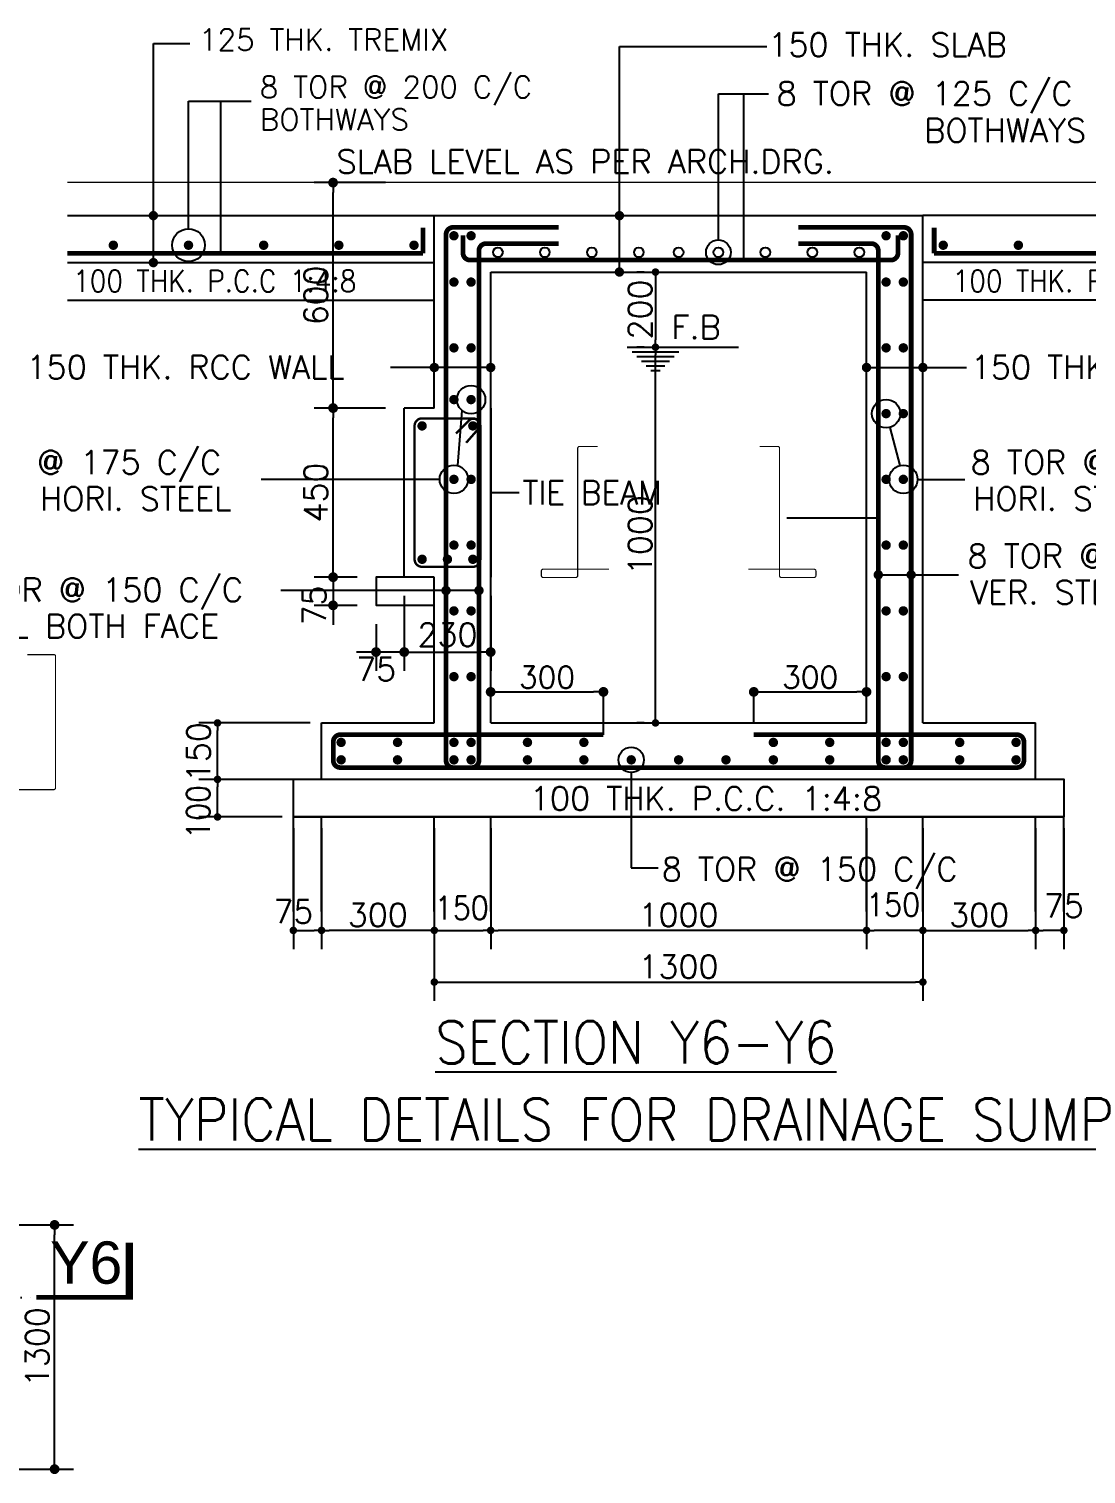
# Model space of a CAD drawing. Extents: x -200722 to 834823, y -494970 to 88783.
# Drawn here: x 248912 to 260163, y -293556 to -278173 of the extents above; entities that cross this region are included whole.
import ezdxf
from ezdxf.enums import TextEntityAlignment as Align

# ---------------------------------------------------------------- set-up
doc = ezdxf.new("R2010")
doc.units = 0
doc.header["$LTSCALE"] = 100
doc.header["$MEASUREMENT"] = 0
doc.header["$PDMODE"] = 34
doc.linetypes.add('DOT', pattern=[0.25, 0, -0.25])
doc.layers.get('0').update_dxf_attribs({"linetype": 'CONTINUOUS'})
doc.layers.get('DEFPOINTS').update_dxf_attribs({"linetype": 'CONTINUOUS'})
for name, color, linetype in [('5', 4, 'CONTINUOUS'), ('B_NO', 3, 'CONTINUOUS'), ('BEAM', 4, 'CONTINUOUS'), ('DIM', 3, 'CONTINUOUS'), ('DIMENSION', 7, 'CONTINUOUS'), ('STEEL', 6, 'CONTINUOUS'), ('TEXT', 2, 'CONTINUOUS')]:
    doc.layers.add(name, color=color, linetype=linetype)
doc.layers.add('DRAIN', color=5, linetype='CONTINUOUS', lineweight=9)
doc.styles.add('ROMANS', font='romans.shx')
doc.styles.get("Standard").update_dxf_attribs({"font": 'simplex.shx'})
doc.styles.add('TIMES-N', font='arial.ttf')
doc.dimstyles.new('STANDARD$0', dxfattribs={"dimtxt": 2.5, "dimasz": 2.5, "dimexe": 2, "dimexo": 0.7, "dimgap": 0.9, "dimtad": 1, "dimdec": 0, "dimdsep": 46, "dimtxsty": 'ROMANS', "dimcen": 0.09, "dimclrd": 4, "dimclre": 4, "dimclrt": 3, "dimadec": 0, "dimazin": 0, "dimtfac": 1, "dimtdec": 0, "dimtmove": 0, "dimatfit": 3, "dimfxl": 1, "dimtolj": 1, "dimtzin": 0, "dimarcsym": 0})

# ---------------------------------------------------------------- blocks, each defined once
blk = doc.blocks.new('DOT')
at = {"color": 0, "linetype": 'ByBlock'}
blk.add_line((-0.5, 0), (-1, 0), dxfattribs=at)
at = {"color": 0, "linetype": 'ByBlock', "const_width": 0.5}
blk.add_lwpolyline([(-0.25, 0, 1), (0.25, 0, 1)], format="xyb", close=True, dxfattribs=at)
blk = doc.blocks.new('*D2115')
at = {"layer": 'BEAM', "color": 0, "lineweight": -2, "transparency": 16777216}
for p, q in [((248258, -290904), (249385, -290904)), ((249185, -293400), (249185, -291008)), ((248258, -293504), (249385, -293504))]:
    blk.add_line(p, q, dxfattribs=at)
at = {"layer": 'DEFPOINTS', "color": 0, "lineweight": -3, "transparency": 16777216}
for p in [(248058, -290904, 10344), (249185, -290904), (248058, -293504, 10344)]:
    blk.add_point(p, dxfattribs=at)
at = {"layer": 'BEAM', "color": 0, "lineweight": -2, "transparency": 16777216, "xscale": 104, "yscale": 104, "zscale": 104}
for p, rotation in [((249185, -290904), 90), ((249185, -293504), 270)]:
    blk.add_blockref('DOT', p, dxfattribs=dict(at, rotation=rotation))
at = {"layer": 'BEAM', "color": 0, "transparency": 16777216, "insert": (249001, -292204), "char_height": 248, "attachment_point": 5, "rotation": 90}
blk.add_mtext('\\A1;1300', dxfattribs=at)
blk = doc.blocks.new('_DOT')
at = {"color": 0, "linetype": 'ByBlock'}
blk.add_line((-0.5, 0), (-1, 0), dxfattribs=at)
at = {"color": 0, "linetype": 'ByBlock', "const_width": 0.5}
blk.add_lwpolyline([(-0.25, 0, 1), (0.25, 0, 1)], format="xyb", close=True, dxfattribs=at)
blk = doc.blocks.new('*D2118')
at = {"layer": 'BEAM', "color": 0, "lineweight": -2, "transparency": 16777216}
for p, q in [((251726, -286681), (251726, -287969)), ((252026, -286681), (252026, -287969)), ((251806, -287769), (251946, -287769))]:
    blk.add_line(p, q, dxfattribs=at)
at = {"layer": 'DEFPOINTS', "color": 0, "lineweight": -3, "transparency": 16777216}
for p in [(251726, -286561), (252026, -286561), (252026, -287769)]:
    blk.add_point(p, dxfattribs=at)
at = {"layer": 'BEAM', "color": 0, "lineweight": -2, "transparency": 16777216, "xscale": 80, "yscale": 80, "zscale": 80, "rotation": 180}
blk.add_blockref('DOT', (251726, -287769), dxfattribs=at)
at = {"layer": 'BEAM', "color": 0, "lineweight": -2, "transparency": 16777216, "xscale": 80, "yscale": 80, "zscale": 80}
blk.add_blockref('DOT', (252026, -287769), dxfattribs=at)
at = {"layer": 'BEAM', "color": 0, "transparency": 16777216, "insert": (251726, -287569), "char_height": 248, "attachment_point": 5}
blk.add_mtext('\\A1;75', dxfattribs=at)
blk = doc.blocks.new('*D2119')
at = {"layer": 'BEAM', "color": 0, "lineweight": -2, "transparency": 16777216}
for p, q in [((252026, -286681), (252026, -287969)), ((253226, -286681), (253226, -287969)), ((253146, -287769), (252106, -287769))]:
    blk.add_line(p, q, dxfattribs=at)
at = {"layer": 'DEFPOINTS', "color": 0, "lineweight": -3, "transparency": 16777216}
for p in [(252026, -286561), (253226, -286561), (252026, -287769)]:
    blk.add_point(p, dxfattribs=at)
at = {"layer": 'BEAM', "color": 0, "lineweight": -2, "transparency": 16777216, "xscale": 80, "yscale": 80, "zscale": 80, "rotation": 180}
blk.add_blockref('DOT', (252026, -287769), dxfattribs=at)
at = {"layer": 'BEAM', "color": 0, "lineweight": -2, "transparency": 16777216, "xscale": 80, "yscale": 80, "zscale": 80}
blk.add_blockref('DOT', (253226, -287769), dxfattribs=at)
at = {"layer": 'BEAM', "color": 0, "transparency": 16777216, "insert": (252626, -287605), "char_height": 248, "attachment_point": 5}
blk.add_mtext('\\A1;300', dxfattribs=at)
blk = doc.blocks.new('*D2120')
at = {"layer": 'BEAM', "color": 0, "lineweight": -2, "transparency": 16777216}
for p, q in [((253226, -286681), (253226, -287969)), ((253826, -286681), (253826, -287969)), ((253306, -287769), (253746, -287769))]:
    blk.add_line(p, q, dxfattribs=at)
at = {"layer": 'DEFPOINTS', "color": 0, "lineweight": -3, "transparency": 16777216}
for p in [(253226, -286561), (253826, -286561), (253826, -287769)]:
    blk.add_point(p, dxfattribs=at)
at = {"layer": 'BEAM', "color": 0, "lineweight": -2, "transparency": 16777216, "xscale": 80, "yscale": 80, "zscale": 80, "rotation": 180}
blk.add_blockref('DOT', (253226, -287769), dxfattribs=at)
at = {"layer": 'BEAM', "color": 0, "lineweight": -2, "transparency": 16777216, "xscale": 80, "yscale": 80, "zscale": 80}
blk.add_blockref('DOT', (253826, -287769), dxfattribs=at)
at = {"layer": 'BEAM', "color": 0, "transparency": 16777216, "insert": (253518, -287529), "char_height": 248, "attachment_point": 5}
blk.add_mtext('\\A1;{\\W0.9;150}', dxfattribs=at)
blk = doc.blocks.new('*D2121')
at = {"layer": 'BEAM', "color": 0, "lineweight": -2, "transparency": 16777216}
for p, q in [((253826, -286681), (253826, -287969)), ((257826, -286681), (257826, -287969)), ((257746, -287769), (253906, -287769))]:
    blk.add_line(p, q, dxfattribs=at)
at = {"layer": 'DEFPOINTS', "color": 0, "lineweight": -3, "transparency": 16777216}
for p in [(253826, -286561), (257826, -286561), (253826, -287769)]:
    blk.add_point(p, dxfattribs=at)
at = {"layer": 'BEAM', "color": 0, "lineweight": -2, "transparency": 16777216, "xscale": 80, "yscale": 80, "zscale": 80, "rotation": 180}
blk.add_blockref('DOT', (253826, -287769), dxfattribs=at)
at = {"layer": 'BEAM', "color": 0, "lineweight": -2, "transparency": 16777216, "xscale": 80, "yscale": 80, "zscale": 80}
blk.add_blockref('DOT', (257826, -287769), dxfattribs=at)
at = {"layer": 'BEAM', "color": 0, "transparency": 16777216, "insert": (255826, -287605), "char_height": 248, "attachment_point": 5}
blk.add_mtext('\\A1;1000', dxfattribs=at)
blk = doc.blocks.new('*D2122')
at = {"layer": 'BEAM', "color": 0, "lineweight": -2, "transparency": 16777216}
for p, q in [((259626, -286681), (259626, -287969)), ((259926, -286681), (259926, -287969)), ((259846, -287769), (259706, -287769))]:
    blk.add_line(p, q, dxfattribs=at)
at = {"layer": 'DEFPOINTS', "color": 0, "lineweight": -3, "transparency": 16777216}
for p in [(259626, -286561), (259926, -286561), (259626, -287769)]:
    blk.add_point(p, dxfattribs=at)
at = {"layer": 'BEAM', "color": 0, "lineweight": -2, "transparency": 16777216, "xscale": 80, "yscale": 80, "zscale": 80, "rotation": 180}
blk.add_blockref('DOT', (259626, -287769), dxfattribs=at)
at = {"layer": 'BEAM', "color": 0, "lineweight": -2, "transparency": 16777216, "xscale": 80, "yscale": 80, "zscale": 80}
blk.add_blockref('DOT', (259926, -287769), dxfattribs=at)
at = {"layer": 'BEAM', "color": 0, "transparency": 16777216, "insert": (259926, -287506), "char_height": 248, "attachment_point": 5}
blk.add_mtext('\\A1;75', dxfattribs=at)
blk = doc.blocks.new('*D2123')
at = {"layer": 'BEAM', "color": 0, "lineweight": -2, "transparency": 16777216}
for p, q in [((258426, -286681), (258426, -287969)), ((259626, -286681), (259626, -287969)), ((258506, -287769), (259546, -287769))]:
    blk.add_line(p, q, dxfattribs=at)
at = {"layer": 'DEFPOINTS', "color": 0, "lineweight": -3, "transparency": 16777216}
for p in [(258426, -286561), (259626, -286561), (259626, -287769)]:
    blk.add_point(p, dxfattribs=at)
at = {"layer": 'BEAM', "color": 0, "lineweight": -2, "transparency": 16777216, "xscale": 80, "yscale": 80, "zscale": 80, "rotation": 180}
blk.add_blockref('DOT', (258426, -287769), dxfattribs=at)
at = {"layer": 'BEAM', "color": 0, "lineweight": -2, "transparency": 16777216, "xscale": 80, "yscale": 80, "zscale": 80}
blk.add_blockref('DOT', (259626, -287769), dxfattribs=at)
at = {"layer": 'BEAM', "color": 0, "transparency": 16777216, "insert": (259026, -287605), "char_height": 248, "attachment_point": 5}
blk.add_mtext('\\A1;300', dxfattribs=at)
blk = doc.blocks.new('*D2124')
at = {"layer": 'BEAM', "color": 0, "lineweight": -2, "transparency": 16777216}
for p, q in [((257826, -286681), (257826, -287969)), ((258426, -286681), (258426, -287969)), ((258346, -287769), (257906, -287769))]:
    blk.add_line(p, q, dxfattribs=at)
at = {"layer": 'DEFPOINTS', "color": 0, "lineweight": -3, "transparency": 16777216}
for p in [(257826, -286561), (258426, -286561), (257826, -287769)]:
    blk.add_point(p, dxfattribs=at)
at = {"layer": 'BEAM', "color": 0, "lineweight": -2, "transparency": 16777216, "xscale": 80, "yscale": 80, "zscale": 80, "rotation": 180}
blk.add_blockref('DOT', (257826, -287769), dxfattribs=at)
at = {"layer": 'BEAM', "color": 0, "lineweight": -2, "transparency": 16777216, "xscale": 80, "yscale": 80, "zscale": 80}
blk.add_blockref('DOT', (258426, -287769), dxfattribs=at)
at = {"layer": 'BEAM', "color": 0, "transparency": 16777216, "insert": (258110, -287495), "char_height": 248, "attachment_point": 5}
blk.add_mtext('\\A1;{\\W0.9;150}', dxfattribs=at)
blk = doc.blocks.new('*D2125')
at = {"layer": 'BEAM', "color": 0, "lineweight": -2, "transparency": 16777216}
for p, q in [((251606, -286161), (250719, -286161)), ((250919, -286481), (250919, -286241)), ((251606, -286561), (250719, -286561))]:
    blk.add_line(p, q, dxfattribs=at)
at = {"layer": 'DEFPOINTS', "color": 0, "lineweight": -3, "transparency": 16777216}
for p in [(250919, -286161), (251726, -286161), (251726, -286561)]:
    blk.add_point(p, dxfattribs=at)
at = {"layer": 'BEAM', "color": 0, "lineweight": -2, "transparency": 16777216, "xscale": 80, "yscale": 80, "zscale": 80}
for p, rotation in [((250919, -286161), 90), ((250919, -286561), 270)]:
    blk.add_blockref('DOT', p, dxfattribs=dict(at, rotation=rotation))
at = {"layer": 'BEAM', "color": 0, "transparency": 16777216, "insert": (250714, -286508), "char_height": 248, "attachment_point": 5, "rotation": 90}
blk.add_mtext('\\A1;{\\W0.9;100}', dxfattribs=at)
blk = doc.blocks.new('*D2126')
at = {"layer": 'BEAM', "color": 0, "lineweight": -2, "transparency": 16777216}
for p, q in [((251906, -285561), (250719, -285561)), ((250919, -286081), (250919, -285641)), ((251906, -286161), (250719, -286161))]:
    blk.add_line(p, q, dxfattribs=at)
at = {"layer": 'DEFPOINTS', "color": 0, "lineweight": -3, "transparency": 16777216}
for p in [(250919, -285561), (252026, -285561), (252026, -286161)]:
    blk.add_point(p, dxfattribs=at)
at = {"layer": 'BEAM', "color": 0, "lineweight": -2, "transparency": 16777216, "xscale": 80, "yscale": 80, "zscale": 80}
for p, rotation in [((250919, -285561), 90), ((250919, -286161), 270)]:
    blk.add_blockref('DOT', p, dxfattribs=dict(at, rotation=rotation))
at = {"layer": 'BEAM', "color": 0, "transparency": 16777216, "insert": (250717, -285872), "char_height": 248, "attachment_point": 5, "rotation": 90}
blk.add_mtext('\\A1;150', dxfattribs=at)
blk = doc.blocks.new('*D2127')
at = {"layer": 'BEAM', "color": 0, "lineweight": -2, "transparency": 16777216}
for p, q in [((253226, -286681), (253226, -288519)), ((258426, -286681), (258426, -288519)), ((253306, -288319), (258346, -288319))]:
    blk.add_line(p, q, dxfattribs=at)
at = {"layer": 'DEFPOINTS', "color": 0, "lineweight": -3, "transparency": 16777216}
for p in [(253226, -286561), (258426, -286561), (258426, -288319)]:
    blk.add_point(p, dxfattribs=at)
at = {"layer": 'BEAM', "color": 0, "lineweight": -2, "transparency": 16777216, "xscale": 80, "yscale": 80, "zscale": 80, "rotation": 180}
blk.add_blockref('DOT', (253226, -288319), dxfattribs=at)
at = {"layer": 'BEAM', "color": 0, "lineweight": -2, "transparency": 16777216, "xscale": 80, "yscale": 80, "zscale": 80}
blk.add_blockref('DOT', (258426, -288319), dxfattribs=at)
at = {"layer": 'BEAM', "color": 0, "transparency": 16777216, "insert": (255826, -288155), "char_height": 248, "attachment_point": 5}
blk.add_mtext('\\A1;1300', dxfattribs=at)
blk = doc.blocks.new('*D2128')
at = {"layer": 'DEFPOINTS', "color": 0, "lineweight": -3, "transparency": 16777216}
for p in [(255026, -285230), (253826, -285561), (255026, -285561)]:
    blk.add_point(p, dxfattribs=at)
at = {"layer": 'DIMENSION', "color": 7, "lineweight": -2, "transparency": 16777216}
for p, q in [((253826, -285555), (253826, -285214)), ((255026, -285555), (255026, -285214))]:
    blk.add_line(p, q, dxfattribs=at)
at = {"layer": 'DIMENSION', "color": 4, "lineweight": -2, "transparency": 16777216}
blk.add_line((253930, -285230), (254922, -285230), dxfattribs=at)
at = {"layer": 'DIMENSION', "color": 4, "lineweight": -2, "transparency": 16777216, "xscale": 104, "yscale": 104, "zscale": 104, "rotation": 180}
blk.add_blockref('DOT', (253826, -285230), dxfattribs=at)
at = {"layer": 'DIMENSION', "color": 4, "lineweight": -2, "transparency": 16777216, "xscale": 104, "yscale": 104, "zscale": 104}
blk.add_blockref('DOT', (255026, -285230), dxfattribs=at)
at = {"layer": 'DIMENSION', "color": 1, "transparency": 16777216, "insert": (254426, -285074), "char_height": 232, "attachment_point": 5, "style": 'ROMANS'}
blk.add_mtext('\\A1;300', dxfattribs=at)
blk = doc.blocks.new('*D2129')
at = {"layer": 'DEFPOINTS', "color": 0, "lineweight": -3, "transparency": 16777216}
for p in [(257826, -285230), (256626, -285561), (257826, -285561)]:
    blk.add_point(p, dxfattribs=at)
at = {"layer": 'DIMENSION', "color": 7, "lineweight": -2, "transparency": 16777216}
for p, q in [((256626, -285555), (256626, -285214)), ((257826, -285555), (257826, -285214))]:
    blk.add_line(p, q, dxfattribs=at)
at = {"layer": 'DIMENSION', "color": 4, "lineweight": -2, "transparency": 16777216}
blk.add_line((256730, -285230), (257722, -285230), dxfattribs=at)
at = {"layer": 'DIMENSION', "color": 4, "lineweight": -2, "transparency": 16777216, "xscale": 104, "yscale": 104, "zscale": 104, "rotation": 180}
blk.add_blockref('DOT', (256626, -285230), dxfattribs=at)
at = {"layer": 'DIMENSION', "color": 4, "lineweight": -2, "transparency": 16777216, "xscale": 104, "yscale": 104, "zscale": 104}
blk.add_blockref('DOT', (257826, -285230), dxfattribs=at)
at = {"layer": 'DIMENSION', "color": 1, "transparency": 16777216, "insert": (257226, -285074), "char_height": 232, "attachment_point": 5, "style": 'ROMANS'}
blk.add_mtext('\\A1;300', dxfattribs=at)
blk = doc.blocks.new('*D2130')
at = {"layer": 'BEAM', "color": 0, "lineweight": -2, "transparency": 16777216}
for p, q in [((255460, -281561), (255380, -281561)), ((255580, -285481), (255580, -281641)), ((255460, -285561), (255380, -285561))]:
    blk.add_line(p, q, dxfattribs=at)
at = {"layer": 'DEFPOINTS', "color": 0, "lineweight": -3, "transparency": 16777216}
for p in [(255580, -281561), (255580, -281561), (255580, -285561)]:
    blk.add_point(p, dxfattribs=at)
at = {"layer": 'BEAM', "color": 0, "lineweight": -2, "transparency": 16777216, "xscale": 80, "yscale": 80, "zscale": 80}
for p, rotation in [((255580, -281561), 90), ((255580, -285561), 270)]:
    blk.add_blockref('DOT', p, dxfattribs=dict(at, rotation=rotation))
at = {"layer": 'BEAM', "color": 0, "transparency": 16777216, "insert": (255416, -283561), "char_height": 248, "attachment_point": 5, "rotation": 90}
blk.add_mtext('\\A1;1000', dxfattribs=at)
blk = doc.blocks.new('*D2131')
at = {"layer": 'BEAM', "color": 0, "lineweight": -2, "transparency": 16777216}
for p, q in [((255460, -280761), (255380, -280761)), ((255580, -280841), (255580, -281481)), ((255460, -281561), (255380, -281561))]:
    blk.add_line(p, q, dxfattribs=at)
at = {"layer": 'DEFPOINTS', "color": 0, "lineweight": -3, "transparency": 16777216}
for p in [(255580, -280761), (255580, -281561), (255580, -281561)]:
    blk.add_point(p, dxfattribs=at)
at = {"layer": 'BEAM', "color": 0, "lineweight": -2, "transparency": 16777216, "xscale": 80, "yscale": 80, "zscale": 80}
for p, rotation in [((255580, -280761), 90), ((255580, -281561), 270)]:
    blk.add_blockref('DOT', p, dxfattribs=dict(at, rotation=rotation))
at = {"layer": 'BEAM', "color": 0, "transparency": 16777216, "insert": (255416, -281161), "char_height": 248, "attachment_point": 5, "rotation": 90}
blk.add_mtext('\\A1;200', dxfattribs=at)
blk = doc.blocks.new('*D2132')
at = {"layer": 'BEAM', "color": 0, "lineweight": -2, "transparency": 16777216}
for p, q in [((252906, -284209), (252906, -285006)), ((253826, -284209), (253826, -285006)), ((253010, -284806), (253722, -284806))]:
    blk.add_line(p, q, dxfattribs=at)
at = {"layer": 'DEFPOINTS', "color": 0, "lineweight": -3, "transparency": 16777216}
for p in [(252906, -284009), (253826, -284009), (253826, -284806)]:
    blk.add_point(p, dxfattribs=at)
at = {"layer": 'BEAM', "color": 0, "lineweight": -2, "transparency": 16777216, "xscale": 104, "yscale": 104, "zscale": 104, "rotation": 180}
blk.add_blockref('DOT', (252906, -284806), dxfattribs=at)
at = {"layer": 'BEAM', "color": 0, "lineweight": -2, "transparency": 16777216, "xscale": 104, "yscale": 104, "zscale": 104}
blk.add_blockref('DOT', (253826, -284806), dxfattribs=at)
at = {"layer": 'BEAM', "color": 0, "transparency": 16777216, "insert": (253366, -284622), "char_height": 248, "attachment_point": 5}
blk.add_mtext('\\A1;230', dxfattribs=at)
blk = doc.blocks.new('*D2133')
at = {"layer": 'BEAM', "color": 0, "lineweight": -2, "transparency": 16777216}
for p, q in [((252406, -282209), (251949, -282209)), ((252149, -283905), (252149, -282313)), ((252406, -284009), (251949, -284009))]:
    blk.add_line(p, q, dxfattribs=at)
at = {"layer": 'DEFPOINTS', "color": 0, "lineweight": -3, "transparency": 16777216}
for p in [(252149, -282209), (252606, -282209), (252606, -284009)]:
    blk.add_point(p, dxfattribs=at)
at = {"layer": 'BEAM', "color": 0, "lineweight": -2, "transparency": 16777216, "xscale": 104, "yscale": 104, "zscale": 104}
for p, rotation in [((252149, -282209), 90), ((252149, -284009), 270)]:
    blk.add_blockref('DOT', p, dxfattribs=dict(at, rotation=rotation))
at = {"layer": 'BEAM', "color": 0, "transparency": 16777216, "insert": (251965, -283109), "char_height": 248, "attachment_point": 5, "rotation": 90}
blk.add_mtext('\\A1;450', dxfattribs=at)
blk = doc.blocks.new('*D2134')
at = {"layer": 'BEAM', "color": 0, "lineweight": -2, "transparency": 16777216}
for p, q in [((252606, -284509), (252606, -285006)), ((252906, -284509), (252906, -285006)), ((252502, -284806), (252398, -284806)), ((252906, -284806), (252606, -284806)), ((253010, -284806), (253114, -284806))]:
    blk.add_line(p, q, dxfattribs=at)
at = {"layer": 'DEFPOINTS', "color": 0, "lineweight": -3, "transparency": 16777216}
for p in [(252606, -284309), (252906, -284309), (252606, -284806)]:
    blk.add_point(p, dxfattribs=at)
at = {"layer": 'BEAM', "color": 0, "lineweight": -2, "transparency": 16777216, "xscale": 104, "yscale": 104, "zscale": 104}
blk.add_blockref('DOT', (252606, -284806), dxfattribs=at)
at = {"layer": 'BEAM', "color": 0, "lineweight": -2, "transparency": 16777216, "xscale": 104, "yscale": 104, "zscale": 104, "rotation": 180}
blk.add_blockref('DOT', (252906, -284806), dxfattribs=at)
at = {"layer": 'BEAM', "color": 0, "transparency": 16777216, "insert": (252606, -284987), "char_height": 248, "attachment_point": 5}
blk.add_mtext('\\A1;75', dxfattribs=at)
blk = doc.blocks.new('*D2135')
at = {"layer": 'BEAM', "color": 0, "lineweight": -2, "transparency": 16777216}
for p, q in [((252149, -283905), (252149, -283801)), ((252406, -284009), (251949, -284009)), ((252149, -284009), (252149, -284309)), ((252406, -284309), (251949, -284309)), ((252149, -284413), (252149, -284517))]:
    blk.add_line(p, q, dxfattribs=at)
at = {"layer": 'DEFPOINTS', "color": 0, "lineweight": -3, "transparency": 16777216}
for p in [(252606, -284009), (252149, -284309), (252606, -284309)]:
    blk.add_point(p, dxfattribs=at)
at = {"layer": 'BEAM', "color": 0, "lineweight": -2, "transparency": 16777216, "xscale": 104, "yscale": 104, "zscale": 104}
for p, rotation in [((252149, -284009), 270), ((252149, -284309), 90)]:
    blk.add_blockref('DOT', p, dxfattribs=dict(at, rotation=rotation))
at = {"layer": 'BEAM', "color": 0, "transparency": 16777216, "insert": (251949, -284309), "char_height": 248, "attachment_point": 5, "rotation": 90}
blk.add_mtext('\\A1;75', dxfattribs=at)
blk = doc.blocks.new('*D2136')
at = {"layer": 'BEAM', "color": 0, "lineweight": -2, "transparency": 16777216}
for p, q in [((252706, -279809), (251949, -279809)), ((252149, -282105), (252149, -279913)), ((252706, -282209), (251949, -282209))]:
    blk.add_line(p, q, dxfattribs=at)
at = {"layer": 'DEFPOINTS', "color": 0, "lineweight": -3, "transparency": 16777216}
for p in [(252149, -279809), (252906, -279809), (252906, -282209)]:
    blk.add_point(p, dxfattribs=at)
at = {"layer": 'BEAM', "color": 0, "lineweight": -2, "transparency": 16777216, "xscale": 104, "yscale": 104, "zscale": 104}
for p, rotation in [((252149, -279809), 90), ((252149, -282209), 270)]:
    blk.add_blockref('DOT', p, dxfattribs=dict(at, rotation=rotation))
at = {"layer": 'BEAM', "color": 0, "transparency": 16777216, "insert": (251965, -281009), "char_height": 248, "attachment_point": 5, "rotation": 90}
blk.add_mtext('\\A1;600', dxfattribs=at)

msp = doc.modelspace()

# ---------------------------------------------------------------- linework, layer by layer
at = {"color": 3, "linetype": 'Continuous'}
msp.add_line((255026.1, -285685.7), (255026.1, -285245.8), dxfattribs=at)
at = {"color": 1, "linetype": 'DOT', "ltscale": 4}
msp.add_line((243725.5, -291675.5, -20687.6), (248990.7, -291675.5, -20687.6), dxfattribs=at)
at = {"color": 3, "linetype": 'Continuous', "const_width": 50}
for points in [[(253459.6, -280374.9, -1), (253409.6, -280374.9, -1)], [(253592.7, -280374.9, 1), (253642.7, -280374.9, 1)], [(258059.6, -280374.9, -1), (258009.6, -280374.9, -1)], [(258192.7, -280374.9, 1), (258242.7, -280374.9, 1)], [(253459.6, -280867.9, -1), (253409.6, -280867.9, -1)], [(253592.7, -280867.9, 1), (253642.7, -280867.9, 1)], [(258059.6, -280867.9, -1), (258009.6, -280867.9, -1)], [(258192.7, -280867.9, 1), (258242.7, -280867.9, 1)], [(253459.6, -281567.9, -1), (253409.6, -281567.9, -1)], [(253592.7, -281567.9, 1), (253642.7, -281567.9, 1)], [(258059.6, -281567.9, -1), (258009.6, -281567.9, -1)], [(258192.7, -281567.9, 1), (258242.7, -281567.9, 1)], [(253459.6, -282118.7, -1), (253409.6, -282118.7, -1)], [(253592.7, -282118.7, 1), (253642.7, -282118.7, 1)], [(258059.6, -282267.9, -1), (258009.6, -282267.9, -1)], [(258192.7, -282267.9, 1), (258242.7, -282267.9, 1)], [(253459.6, -282967.9, -1), (253409.6, -282967.9, -1)], [(253592.7, -282967.9, 1), (253642.7, -282967.9, 1)], [(258059.6, -282967.9, -1), (258009.6, -282967.9, -1)], [(258192.7, -282967.9, 1), (258242.7, -282967.9, 1)], [(253459.6, -283667.9, -1), (253409.6, -283667.9, -1)], [(253592.7, -283667.9, 1), (253642.7, -283667.9, 1)], [(258059.6, -283667.9, -1), (258009.6, -283667.9, -1)], [(258192.7, -283667.9, 1), (258242.7, -283667.9, 1)], [(253459.6, -284367.9, -1), (253409.6, -284367.9, -1)], [(253592.7, -284367.9, 1), (253642.7, -284367.9, 1)], [(258059.6, -284367.9, -1), (258009.6, -284367.9, -1)], [(258192.7, -284367.9, 1), (258242.7, -284367.9, 1)], [(253459.6, -285067.9, -1), (253409.6, -285067.9, -1)], [(253592.7, -285067.9, 1), (253642.7, -285067.9, 1)], [(258059.6, -285067.9, -1), (258009.6, -285067.9, -1)], [(258192.7, -285067.9, 1), (258242.7, -285067.9, 1)], [(252259.6, -285767.9, -1), (252209.6, -285767.9, -1)], [(252859.6, -285767.9, -1), (252809.6, -285767.9, -1)], [(253459.6, -285767.9, -1), (253409.6, -285767.9, -1)], [(253592.7, -285767.9, 1), (253642.7, -285767.9, 1)], [(254192.7, -285767.9, 1), (254242.7, -285767.9, 1)], [(254792.7, -285767.9, 1), (254842.7, -285767.9, 1)], [(256859.6, -285767.9, -1), (256809.6, -285767.9, -1)], [(257459.6, -285767.9, -1), (257409.6, -285767.9, -1)], [(258059.6, -285767.9, -1), (258009.6, -285767.9, -1)], [(258192.7, -285767.9, 1), (258242.7, -285767.9, 1)], [(258792.7, -285767.9, 1), (258842.7, -285767.9, 1)], [(259392.7, -285767.9, 1), (259442.7, -285767.9, 1)], [(252259.6, -285953.5, 1), (252209.6, -285953.5, 1)], [(252859.6, -285953.5, 1), (252809.6, -285953.5, 1)], [(253459.6, -285953.5, 1), (253409.6, -285953.5, 1)], [(253592.7, -285953.5, -1), (253642.7, -285953.5, -1)], [(254192.7, -285953.5, -1), (254242.7, -285953.5, -1)], [(254792.7, -285953.5, -1), (254842.7, -285953.5, -1)], [(255296.9, -285953.5, -1), (255346.9, -285953.5, -1)], [(255801.1, -285953.5, -1), (255851.1, -285953.5, -1)], [(256355.3, -285953.5, 1), (256305.3, -285953.5, 1)], [(256859.6, -285953.5, 1), (256809.6, -285953.5, 1)], [(257459.6, -285953.5, 1), (257409.6, -285953.5, 1)], [(258059.6, -285953.5, 1), (258009.6, -285953.5, 1)], [(258192.7, -285953.5, -1), (258242.7, -285953.5, -1)], [(258792.7, -285953.5, -1), (258842.7, -285953.5, -1)], [(259392.7, -285953.5, -1), (259442.7, -285953.5, -1)]]:
    msp.add_lwpolyline(points, format="xyb", close=True, dxfattribs=at)
at = {"color": 3, "linetype": 'Continuous'}
for centre in [(253902.7, -280550.6), (254402.7, -280550.6), (254902.7, -280550.6), (255402.7, -280550.6), (255826.1, -280550.6), (256249.6, -280550.6), (256749.6, -280550.6), (257249.6, -280550.6), (257749.6, -280550.6), (257749.6, -280550.6)]:
    msp.add_circle(centre, 51, dxfattribs=at)
at = {"layer": '5', "color": 18, "linetype": 'Continuous', "true_color": 0x000000}
for p, q in [((253226.1, -280160.7), (258426.1, -280160.7)), ((253226.1, -282208.7), (253226.1, -280160.7)), ((258426.1, -285560.7), (258426.1, -280160.7)), ((253826.1, -285560.7), (253826.1, -280760.7)), ((253826.1, -280760.7), (257826.1, -280760.7)), ((257826.1, -285560.7), (257826.1, -280760.7)), ((253226.1, -285560.7), (253226.1, -284008.7)), ((252026.1, -285560.7), (253226.1, -285560.7)), ((252026.1, -286160.7), (252026.1, -285560.7)), ((253826.1, -285560.7), (257826.1, -285560.7)), ((258426.1, -285560.7), (259626.1, -285560.7)), ((259626.1, -286160.7), (259626.1, -285560.7)), ((251726.1, -286160.7), (259926.1, -286160.7)), ((251726.1, -286560.7), (259926.1, -286560.7))]:
    msp.add_line(p, q, dxfattribs=at)
at = {"layer": '5', "color": 8, "linetype": 'Continuous'}
for p, q in [((255280.1, -281560.7), (255880.1, -281560.7)), ((255330.1, -281610.7), (255830.1, -281610.7)), ((255380.1, -281660.7), (255780.1, -281660.7)), ((255413.5, -281560.7), (256464.6, -281560.7)), ((255430.1, -281710.7), (255730.1, -281710.7)), ((255480.1, -281760.7), (255680.1, -281760.7)), ((255530.1, -281810.7), (255630.1, -281810.7))]:
    msp.add_line(p, q, dxfattribs=at)
at = {"layer": '5', "color": 18, "linetype": 'Continuous', "true_color": 0x000000}
msp.add_lwpolyline([(251726.1, -286160.7), (259926.1, -286160.7), (259926.1, -286560.7), (251726.1, -286560.7)], close=True, dxfattribs=at)
at = {"layer": 'BEAM', "color": 18, "true_color": 0x000000}
for p, q in [((249321.2, -280160.7), (253226.1, -280160.7)), ((262331, -280160.7), (258426.1, -280160.7)), ((249321.2, -280660.7), (253226.1, -280660.7)), ((262331, -280660.7), (258426.1, -280660.7)), ((249321.2, -281060.7), (253226.1, -281060.7)), ((262331, -281060.7), (258426.1, -281060.7)), ((253226.1, -282208.7), (252906.1, -282208.7)), ((252906.1, -284008.7), (252906.1, -282208.7)), ((253826.1, -282208.7), (253826.1, -284008.7)), ((253226.1, -284008.7), (252906.1, -284008.7)), ((251726.1, -287568.7), (251726.1, -286560.7)), ((252026.1, -287568.7), (252026.1, -286560.7)), ((253226.1, -287568.7), (253226.1, -286560.7)), ((253826.1, -287568.7), (253826.1, -286560.7)), ((257826.1, -287568.7), (257826.1, -286560.7)), ((258426.1, -287568.7), (258426.1, -286560.7)), ((259626.1, -287568.7), (259626.1, -286560.7)), ((259926.1, -287568.7), (259926.1, -286560.7))]:
    msp.add_line(p, q, dxfattribs=at)
at = {"layer": 'BEAM', "color": 18, "true_color": 0x000000, "elevation": 0}
for points in [[(253826.1, -282808.7), (253826.1, -284008.7)], [(253226.1, -284008.7), (252606.1, -284008.7), (252606.1, -284308.7), (253226.1, -284308.7)]]:
    msp.add_lwpolyline(points, dxfattribs=at)
at = {"layer": 'DIM', "color": 1, "elevation": -20687.6}
msp.add_lwpolyline([(249979.9, -291092.4, 80, 80, 0), (249979.9, -291675.5, 50, 50, 0), (248990.7, -291675.5, 50, 50, 0)], format="xyseb", dxfattribs=at)
at = {"layer": 'DRAIN', "color": 8, "linetype": 'Continuous', "ltscale": 0.75}
msp.add_line((262331, -279808.7), (249321.2, -279808.7), dxfattribs=at)
at = {"layer": 'STEEL', "color": 18, "lineweight": -3, "ltscale": 0.4, "true_color": 0x000000, "const_width": 50.8, "elevation": 15186.6}
for points in [[(253106.4, -280560.7), (253106.4, -280286.9)], [(258545.9, -280560.7), (258545.9, -280286.9)], [(249321.2, -280560.7), (253106.4, -280560.7)], [(262331, -280560.7), (258545.9, -280560.7)]]:
    msp.add_lwpolyline(points, dxfattribs=at)
at = {"layer": 'STEEL', "color": 18, "true_color": 0x000000}
for points, const_width in [([(257101.1, -280285.7), (258226.1, -280285.7, -0.4142136), (258301.1, -280360.7), (258301.1, -285960.7, -0.4142136), (258226.1, -286035.7), (253426.1, -286035.7, -0.4142136), (253351.1, -285960.7), (253351.1, -280360.7, -0.4142136), (253426.1, -280285.7), (254551.1, -280285.7)], 50.8), ([(254551.1, -280458.1), (253776.1, -280458.1, 0.4142136), (253701.1, -280533.1), (253701.1, -285960.7, -0.4142136), (253626.1, -286035.7), (252226.1, -286035.7, -0.4142136), (252151.1, -285960.7), (252151.1, -285760.7, -0.4142136), (252226.1, -285685.7), (255026.1, -285685.7)], 50.8), ([(253531.2, -280369.5), (253531.2, -280558.7, 0.4142136), (253606.2, -280633.7), (258086.1, -280633.7, 0.4142136), (258161.1, -280558.7), (258161.1, -280369.5)], 50.8), ([(257101.1, -280458.1), (257876.1, -280458.1, -0.4142136), (257951.1, -280533.1), (257951.1, -285960.7, 0.4142136), (258026.1, -286035.7), (259426.1, -286035.7, 0.4142136), (259501.1, -285960.7), (259501.1, -285760.7, 0.4142136), (259426.1, -285685.7), (256626.1, -285685.7)], 50.8), ([(254964.9, -282617.5), (254771.2, -282617.5, 0.4142136), (254752.4, -282636.2), (254752.4, -283993.1, -0.4142136), (254733.7, -284011.9), (254383.7, -284011.9, -0.4142136), (254364.9, -283993.1), (254364.9, -283943.1, -0.4142136), (254383.7, -283924.4), (255083.7, -283924.4)], 12.7), ([(256687.3, -282617.5), (256881.1, -282617.5, -0.4142136), (256899.8, -282636.2), (256899.8, -283993.1, 0.4142136), (256918.6, -284011.9), (257268.6, -284011.9, 0.4142136), (257287.3, -283993.1), (257287.3, -283943.1, 0.4142136), (257268.6, -283924.4), (256568.6, -283924.4)], 12.7), ([(248257.8, -284832.9), (247976.5, -284832.9, 0.4142136), (247957.8, -284851.7), (247957.8, -286251.7, 0.4142136), (247976.5, -286270.4), (249176.5, -286270.4, 0.4142136), (249195.3, -286251.7), (249195.3, -284851.7, 0.4142136), (249176.5, -284832.9), (248895.3, -284832.9)], 12.7)]:
    msp.add_lwpolyline(points, format="xyb", dxfattribs=dict(at, const_width=const_width))
at = {"layer": 'STEEL', "color": 18, "lineweight": -3, "ltscale": 0.4, "true_color": 0x000000, "const_width": 50, "elevation": -12170.8}
for points in [[(249835.1, -280475.5, 1), (249785.1, -280475.5, 1)], [(250635.1, -280475.5, 1), (250585.1, -280475.5, 1)], [(251435.1, -280475.5, 1), (251385.1, -280475.5, 1)], [(252235.1, -280475.5, 1), (252185.1, -280475.5, 1)], [(253035.1, -280475.5, 1), (252985.1, -280475.5, 1)], [(258617.2, -280475.5, -1), (258667.2, -280475.5, -1)], [(259417.2, -280475.5, -1), (259467.2, -280475.5, -1)]]:
    msp.add_lwpolyline(points, format="xyb", close=True, dxfattribs=at)
at = {"layer": 'STEEL', "color": 18, "true_color": 0x000000, "elevation": 0}
for points, const_width in [([(253096.1, -282318.7), (253636.1, -282318.7, -0.4142136), (253716.1, -282398.7), (253716.1, -283818.7, -0.4142136), (253636.1, -283898.7), (253096.1, -283898.7, -0.4142136), (253016.1, -283818.7), (253016.1, -282398.7, -0.4142136)], 25.4), ([(253071.1, -282398.7, 1), (253121.1, -282398.7, 1)], 50), ([(253611.1, -282398.7, 1), (253661.1, -282398.7, 1)], 50), ([(253071.1, -283818.7, -1), (253121.1, -283818.7, -1)], 50), ([(253341.1, -283818.7, -1), (253391.1, -283818.7, -1)], 50), ([(253611.1, -283818.7, -1), (253661.1, -283818.7, -1)], 50)]:
    msp.add_lwpolyline(points, format="xyb", close=True, dxfattribs=dict(at, const_width=const_width))
at = {"layer": 'STEEL', "color": 18, "true_color": 0x000000, "const_width": 25, "elevation": 0}
msp.add_lwpolyline([(253457.6, -282479.6), (253598, -282337.9, -0.9245164), (253692.2, -282433.5), (253564.9, -282578.5, -122.114008)], format="xyb", dxfattribs=at)
at = {"layer": 'TEXT', "color": 18, "true_color": 0x000000}
for p, q in [((250236, -280660.7, -8055.9), (250236, -278327.5, -8055.9)), ((250236, -278327.5, -8055.9), (250624.2, -278327.5, -8055.9)), ((255195.8, -280760.7), (255195.8, -278360.3)), ((255195.8, -278360.3), (256766.1, -278360.3)), ((256249.6, -280419.1), (256249.6, -278864.9)), ((256249.6, -278864.9), (256782.4, -278864.9)), ((256519.6, -280633.7), (256519.6, -278864.9)), ((250610.1, -280301, -15102.6), (250610.1, -278941, -15102.6)), ((250610.1, -278941, -15102.6), (251278.7, -278941, -15102.6)), ((250952.8, -280560.7, 12254.8), (250952.8, -278941, -15102.6)), ((253826.1, -281777.1), (252761.3, -281777.1)), ((257826.1, -281777.1), (258891, -281777.1)), ((253519.5, -282233.6), (253472.8, -282821.7)), ((258072.8, -282414.1), (258179.5, -282821.7)), ((253283.4, -282967.9), (251383.4, -282967.9)), ((258368.9, -282967.9), (258871, -282967.9)), ((257951.1, -283380.3), (256976.8, -283380.3)), ((257951.1, -283984), (258803.3, -283984)), ((253701.1, -284150.9), (251591, -284150.9)), ((255321.9, -286088.4), (255321.9, -287104.2)), ((255321.9, -287104.2), (255607, -287104.2))]:
    msp.add_line(p, q, dxfattribs=at)
at = {"layer": 'TEXT', "color": 18, "true_color": 0x000000, "const_width": 50, "elevation": -8055.9}
for points in [[(250211, -280160.7, -1), (250261, -280160.7, -1)], [(250211, -280660.7, -1), (250261, -280660.7, -1)]]:
    msp.add_lwpolyline(points, format="xyb", close=True, dxfattribs=at)
at = {"layer": 'TEXT', "color": 18, "true_color": 0x000000, "const_width": 50}
for points in [[(255220.8, -280160.7, -1), (255170.8, -280160.7, -1)], [(255220.8, -280760.7, -1), (255170.8, -280760.7, -1)], [(253251.1, -281777.1, -1), (253201.1, -281777.1, -1)], [(253851.1, -281777.1, -1), (253801.1, -281777.1, -1)], [(257801.1, -281777.1, 1), (257851.1, -281777.1, 1)], [(258401.1, -281777.1, 1), (258451.1, -281777.1, 1)], [(257926.1, -283984, 1), (257976.1, -283984, 1)], [(258276.1, -283984, 1), (258326.1, -283984, 1)], [(253376.1, -284150.9, -1), (253326.1, -284150.9, -1)], [(253726.1, -284150.9, -1), (253676.1, -284150.9, -1)]]:
    msp.add_lwpolyline(points, format="xyb", close=True, dxfattribs=at)
at = {"layer": 'TEXT', "color": 18, "true_color": 0x000000, "elevation": 0}
msp.add_lwpolyline([(253826.1, -283108.7), (254129.6, -283108.7)], dxfattribs=at)
at = {"layer": 'TEXT', "color": 18, "true_color": 0x000000}
for centre, radius in [((250610.1, -280475.5, -15102.6), 174.5), ((256249.6, -280550.6), 131.5), ((253617.7, -282118.7), 151.1), ((258034.6, -282267.9), 151.1), ((253434.6, -282967.9), 151.1), ((258217.7, -282967.9), 151.1), ((255321.9, -285953.5), 134.9)]:
    msp.add_circle(centre, radius, dxfattribs=at)

# ---------------------------------------------------------------- texts
at = {"layer": 'B_NO', "color": 18, "true_color": 0x000000, "width": 0.9}
for s, p in [('%%USECTION Y6-Y6', (253235, -289186)), ('%%UTYPICAL DETAILS FOR DRAINAGE SUMP', (250079.5, -290007.2))]:
    msp.add_text(s, height=450, dxfattribs=at).set_placement(p)
at = {"layer": 'TEXT', "color": 18, "true_color": 0x000000}
for s, height, p in [('125 THK. TREMIX', 230, (250722.4, -278402.8, -8055.9)), ('150 THK. SLAB', 250, (256780.2, -278466.1)), ('8 TOR @ 200 C/C', 230, (251369, -278906.8, -15102.6)), ('8 TOR @ 125 C/C', 250, (256869.1, -278985.7)), ('BOTHWAYS', 230, (251369, -279252.1, -15102.6)), ('BOTHWAYS', 250, (258440.5, -279378.1)), ('SLAB LEVEL AS PER ARCH.DRG.', 250, (252186.2, -279709.9)), ('F.B', 250, (255749.5, -281471.8)), ('150 THK. RCC WALL', 250, (248884.9, -281897.7)), ('150 THK. RCC WALL', 250, (258934.1, -281897.7)), ('8 TOR @ 175 C/C', 250, (247808.4, -282911.6)), ('8 TOR @ 175 C/C', 250, (258934.1, -282911.6)), ('HORI. STEEL', 250, (249031, -283298.1)), ('HORI. STEEL', 250, (258961.5, -283298.1)), ('8 TOR @ 150 C/C', 250, (258900.3, -283908.9)), ('8 TOR @ 150 C/C', 250, (248040.6, -284268.1)), ('VER. STEEL BOTH FACE', 250, (258927.7, -284295.4)), ('VER. STEEL BOTH FACE', 250, (247036.9, -284654.6)), ('100 THK. P.C.C. 1:4:8', 250, (254242, -286490.5)), ('8 TOR @ 150 C/C', 250, (255645.9, -287241.7))]:
    msp.add_text(s, height=height, dxfattribs=at).set_placement(p)
at = {"layer": 'TEXT', "color": 18, "ltscale": 5, "true_color": 0x000000, "style": 'ROMANS', "width": 0.9}
for p in [(249381.3, -280856, 24765.2), (258742.1, -280856, 24765.2)]:
    msp.add_text('100 THK. P.C.C 1:4:8', height=230, dxfattribs=at).set_placement(p, align=Align.MIDDLE_LEFT)
at = {"layer": 'TEXT', "color": 18, "true_color": 0x000000, "width": 0.98}
msp.add_text('TIE BEAM', height=250, dxfattribs=at).set_placement((254166, -283108.7), align=Align.MIDDLE_LEFT)
at = {"layer": 'TEXT', "color": 18, "true_color": 0x000000, "style": 'TIMES-N'}
msp.add_text('Y6', height=450, dxfattribs=at).set_placement((249137.3, -291305, -20687.6), align=Align.MIDDLE_LEFT)

# ---------------------------------------------------------------- dimensions: what is measured, and where the dimension line sits
at = {"layer": 'BEAM', "color": 18, "true_color": 0x000000}
for base, p1, p2, angle, override, picture, middle in [((252148.8, -279808.7), (252906.1, -282208.7), (252906.1, -279808.7), 90, {"dimscale": 8, "dimtxt": 31, "dimasz": 13, "dimexe": 25, "dimexo": 25, "dimgap": 7.5, "dimlfac": 0.25, "dimzin": 3, "dimtxsty": 'Standard', "dimblk": 'DOT', "dimcen": 3, "dimdle": 4, "dimclrd": 0, "dimclre": 0, "dimclrt": 0, "dimtmove": 2, "dimldrblk": 'DOT', "dimtzin": 3}, '*D2136', (251964.8, -281008.7)), ((255580.1, -281560.7), (255580.1, -280760.7), (255580.1, -281560.7), 270, {"dimscale": 8, "dimtxt": 31, "dimasz": 10, "dimexe": 25, "dimexo": 15, "dimgap": 5, "dimlfac": 0.25, "dimzin": 3, "dimtxsty": 'Standard', "dimblk": 'DOT', "dimcen": 3, "dimdle": 1, "dimclrd": 0, "dimclre": 0, "dimclrt": 0, "dimtmove": 2, "dimldrblk": 'DOT', "dimtzin": 3}, '*D2131', (255416.1, -281160.7)), ((255580.1, -281560.7), (255580.1, -285560.7), (255580.1, -281560.7), 90, {"dimscale": 8, "dimtxt": 31, "dimasz": 10, "dimexe": 25, "dimexo": 15, "dimgap": 5, "dimlfac": 0.25, "dimzin": 3, "dimtxsty": 'Standard', "dimblk": 'DOT', "dimcen": 3, "dimdle": 1, "dimclrd": 0, "dimclre": 0, "dimclrt": 0, "dimtmove": 2, "dimldrblk": 'DOT', "dimtzin": 3}, '*D2130', (255416.1, -283560.7)), ((252148.8, -282208.7), (252606.1, -284008.7), (252606.1, -282208.7), 90, {"dimscale": 8, "dimtxt": 31, "dimasz": 13, "dimexe": 25, "dimexo": 25, "dimgap": 7.5, "dimdec": 0, "dimlfac": 0.25, "dimzin": 3, "dimtxsty": 'Standard', "dimblk": 'DOT', "dimcen": 3, "dimdle": 4, "dimclrd": 0, "dimclre": 0, "dimclrt": 0, "dimtdec": 0, "dimtmove": 2, "dimldrblk": 'DOT', "dimtzin": 3}, '*D2133', (251964.8, -283108.7)), ((252026.1, -287768.7), (253226.1, -286560.7), (252026.1, -286560.7), 180, {"dimscale": 8, "dimtxt": 31, "dimasz": 10, "dimexe": 25, "dimexo": 15, "dimgap": 5, "dimlfac": 0.25, "dimzin": 3, "dimtxsty": 'Standard', "dimblk": 'DOT', "dimcen": 3, "dimdle": 1, "dimclrd": 0, "dimclre": 0, "dimclrt": 0, "dimtmove": 2, "dimldrblk": 'DOT', "dimtzin": 3}, '*D2119', (252626.1, -287604.7)), ((253826.1, -287768.7), (257826.1, -286560.7), (253826.1, -286560.7), 180, {"dimscale": 8, "dimtxt": 31, "dimasz": 10, "dimexe": 25, "dimexo": 15, "dimgap": 5, "dimlfac": 0.25, "dimzin": 3, "dimtxsty": 'Standard', "dimblk": 'DOT', "dimcen": 3, "dimdle": 1, "dimclrd": 0, "dimclre": 0, "dimclrt": 0, "dimtmove": 2, "dimldrblk": 'DOT', "dimtzin": 3}, '*D2121', (255826.1, -287604.7)), ((249185, -290904.5, -10343.8), (248058.1, -293504.5), (248058.1, -290904.5), 90, {"dimscale": 8, "dimtxt": 31, "dimasz": 13, "dimexe": 25, "dimexo": 25, "dimgap": 7.5, "dimlfac": 0.5, "dimzin": 3, "dimtxsty": 'Standard', "dimblk": 'DOT', "dimcen": 3, "dimdle": 4, "dimclrd": 0, "dimclre": 0, "dimclrt": 0, "dimtmove": 2, "dimldrblk": 'DOT', "dimtzin": 3}, '*D2115', (249001, -292204.5, -10343.8))]:
    dim = msp.add_linear_dim(base=base, p1=p1, p2=p2, angle=angle, dimstyle='STANDARD$0', override=override, dxfattribs=at)
    dim.commit()
    dim.dimension.update_dxf_attribs({"geometry": picture, "text_midpoint": middle})
for base, p1, p2, angle, override, picture, middle in [((252148.8, -284308.7), (252606.1, -284008.7), (252606.1, -284308.7), 270, {"dimscale": 8, "dimtxt": 31, "dimasz": 13, "dimexe": 25, "dimexo": 25, "dimgap": 7.5, "dimdec": 0, "dimlfac": 0.25, "dimzin": 3, "dimtxsty": 'Standard', "dimblk": 'DOT', "dimcen": 3, "dimdle": 4, "dimclrd": 0, "dimclre": 0, "dimclrt": 0, "dimtdec": 0, "dimtmove": 2, "dimldrblk": 'DOT', "dimtzin": 3}, '*D2135', (251948.8, -284308.7)), ((252606.1, -284805.6), (252906.1, -284308.7), (252606.1, -284308.7), 180, {"dimscale": 8, "dimtxt": 31, "dimasz": 13, "dimexe": 25, "dimexo": 25, "dimgap": 7.5, "dimdec": 0, "dimlfac": 0.25, "dimzin": 3, "dimtxsty": 'Standard', "dimblk": 'DOT', "dimcen": 3, "dimdle": 4, "dimclrd": 0, "dimclre": 0, "dimclrt": 0, "dimtdec": 0, "dimtmove": 2, "dimldrblk": 'DOT', "dimtzin": 3}, '*D2134', (252606.1, -284986.7)), ((250918.7, -285560.7), (252026.1, -286160.7), (252026.1, -285560.7), 90, {"dimscale": 8, "dimtxt": 31, "dimasz": 10, "dimexe": 25, "dimexo": 15, "dimgap": 5, "dimlfac": 0.25, "dimzin": 3, "dimtxsty": 'Standard', "dimblk": 'DOT', "dimcen": 3, "dimdle": 1, "dimclrd": 0, "dimclre": 0, "dimclrt": 0, "dimtmove": 2, "dimldrblk": 'DOT', "dimtzin": 3}, '*D2126', (250717, -285872.3)), ((259626.1, -287768.7), (259926.1, -286560.7), (259626.1, -286560.7), 180, {"dimscale": 8, "dimtxt": 31, "dimasz": 10, "dimexe": 25, "dimexo": 15, "dimgap": 5, "dimlfac": 0.25, "dimzin": 3, "dimtxsty": 'Standard', "dimblk": 'DOT', "dimcen": 3, "dimdle": 1, "dimclrd": 0, "dimclre": 0, "dimclrt": 0, "dimtmove": 2, "dimldrblk": 'DOT', "dimtzin": 3}, '*D2122', (259926.1, -287506.2))]:
    dim = msp.add_linear_dim(base=base, p1=p1, p2=p2, angle=angle, dimstyle='STANDARD$0', override=override, dxfattribs=at)
    dim.commit()
    dim.dimension.update_dxf_attribs({"geometry": picture, "text_midpoint": middle, "dimtype": 160})
for base, p1, p2, override, picture, middle in [((253826.1, -284805.6), (252906.1, -284008.7), (253826.1, -284008.7), {"dimscale": 8, "dimtxt": 31, "dimasz": 13, "dimexe": 25, "dimexo": 25, "dimgap": 7.5, "dimdec": 0, "dimlfac": 0.25, "dimzin": 3, "dimtxsty": 'Standard', "dimblk": 'DOT', "dimcen": 3, "dimdle": 4, "dimclrd": 0, "dimclre": 0, "dimclrt": 0, "dimtdec": 0, "dimtmove": 2, "dimldrblk": 'DOT', "dimtzin": 3}, '*D2132', (253366.1, -284621.6)), ((258426.1, -288318.7), (253226.1, -286560.7), (258426.1, -286560.7), {"dimscale": 8, "dimtxt": 31, "dimasz": 10, "dimexe": 25, "dimexo": 15, "dimgap": 5, "dimlfac": 0.25, "dimzin": 3, "dimtxsty": 'Standard', "dimblk": 'DOT', "dimcen": 3, "dimdle": 1, "dimclrd": 0, "dimclre": 0, "dimclrt": 0, "dimtmove": 2, "dimldrblk": 'DOT', "dimtzin": 3}, '*D2127', (255826.1, -288154.7)), ((259626.1, -287768.7), (258426.1, -286560.7), (259626.1, -286560.7), {"dimscale": 8, "dimtxt": 31, "dimasz": 10, "dimexe": 25, "dimexo": 15, "dimgap": 5, "dimlfac": 0.25, "dimzin": 3, "dimtxsty": 'Standard', "dimblk": 'DOT', "dimcen": 3, "dimdle": 1, "dimclrd": 0, "dimclre": 0, "dimclrt": 0, "dimtmove": 2, "dimldrblk": 'DOT', "dimtzin": 3}, '*D2123', (259026.1, -287604.7))]:
    dim = msp.add_linear_dim(base=base, p1=p1, p2=p2, dimstyle='STANDARD$0', override=override, dxfattribs=at)
    dim.commit()
    dim.dimension.update_dxf_attribs({"geometry": picture, "text_midpoint": middle})
for base, p1, p2, angle, picture, middle in [((250918.7, -286160.7), (251726.1, -286560.7), (251726.1, -286160.7), 90, '*D2125', (250714.5, -286507.8)), ((257826.1, -287768.7), (258426.1, -286560.7), (257826.1, -286560.7), 180, '*D2124', (258110.1, -287494.9))]:
    dim = msp.add_linear_dim(base=base, p1=p1, p2=p2, angle=angle, text='{\\W0.9;<>}', dimstyle='STANDARD$0', override={"dimscale": 8, "dimtxt": 31, "dimasz": 10, "dimexe": 25, "dimexo": 15, "dimgap": 5, "dimlfac": 0.25, "dimzin": 3, "dimtxsty": 'Standard', "dimblk": 'DOT', "dimcen": 3, "dimdle": 1, "dimclrd": 0, "dimclre": 0, "dimclrt": 0, "dimtmove": 2, "dimldrblk": 'DOT', "dimtzin": 3}, dxfattribs=at)
    dim.commit()
    dim.dimension.update_dxf_attribs({"geometry": picture, "text_midpoint": middle, "dimtype": 160})
dim = msp.add_linear_dim(base=(252026.1, -287768.7), p1=(251726.1, -286560.7), p2=(252026.1, -286560.7), dimstyle='STANDARD$0', override={"dimscale": 8, "dimtxt": 31, "dimasz": 10, "dimexe": 25, "dimexo": 15, "dimgap": 5, "dimlfac": 0.25, "dimzin": 3, "dimtxsty": 'Standard', "dimblk": 'DOT', "dimcen": 3, "dimdle": 1, "dimclrd": 0, "dimclre": 0, "dimclrt": 0, "dimtmove": 2, "dimldrblk": 'DOT', "dimtzin": 3}, dxfattribs=at)
dim.commit()
dim.dimension.update_dxf_attribs({"geometry": '*D2118', "text_midpoint": (251726.1, -287568.7), "dimtype": 160})
dim = msp.add_linear_dim(base=(253826.1, -287768.7), p1=(253226.1, -286560.7), p2=(253826.1, -286560.7), text='{\\W0.9;<>}', dimstyle='STANDARD$0', override={"dimscale": 8, "dimtxt": 31, "dimasz": 10, "dimexe": 25, "dimexo": 15, "dimgap": 5, "dimlfac": 0.25, "dimzin": 3, "dimtxsty": 'Standard', "dimblk": 'DOT', "dimcen": 3, "dimdle": 1, "dimclrd": 0, "dimclre": 0, "dimclrt": 0, "dimtmove": 2, "dimldrblk": 'DOT', "dimtzin": 3}, dxfattribs=at)
dim.commit()
dim.dimension.update_dxf_attribs({"geometry": '*D2120', "text_midpoint": (253518.1, -287529.2), "dimtype": 160})
at = {"layer": 'DIMENSION', "color": 18, "true_color": 0x000000}
for base, p1, p2, picture, middle in [((255026.1, -285229.9), (253826.1, -285560.7), (255026.1, -285560.7), '*D2128', (254426.1, -285073.9)), ((257826.1, -285229.9), (256626.1, -285560.7), (257826.1, -285560.7), '*D2129', (257226.1, -285073.9))]:
    dim = msp.add_linear_dim(base=base, p1=p1, p2=p2, dimstyle='STANDARD$0', override={"dimscale": 8, "dimtxt": 29, "dimasz": 13, "dimgap": 5, "dimlfac": 0.25, "dimzin": 3, "dimblk": 'DOT', "dimcen": 3, "dimdle": 4, "dimclre": 7, "dimclrt": 1, "dimtmove": 2, "dimldrblk": 'DOT', "dimtzin": 3}, dxfattribs=at)
    dim.commit()
    dim.dimension.update_dxf_attribs({"geometry": picture, "text_midpoint": middle})

doc.saveas('drawing.dxf')
